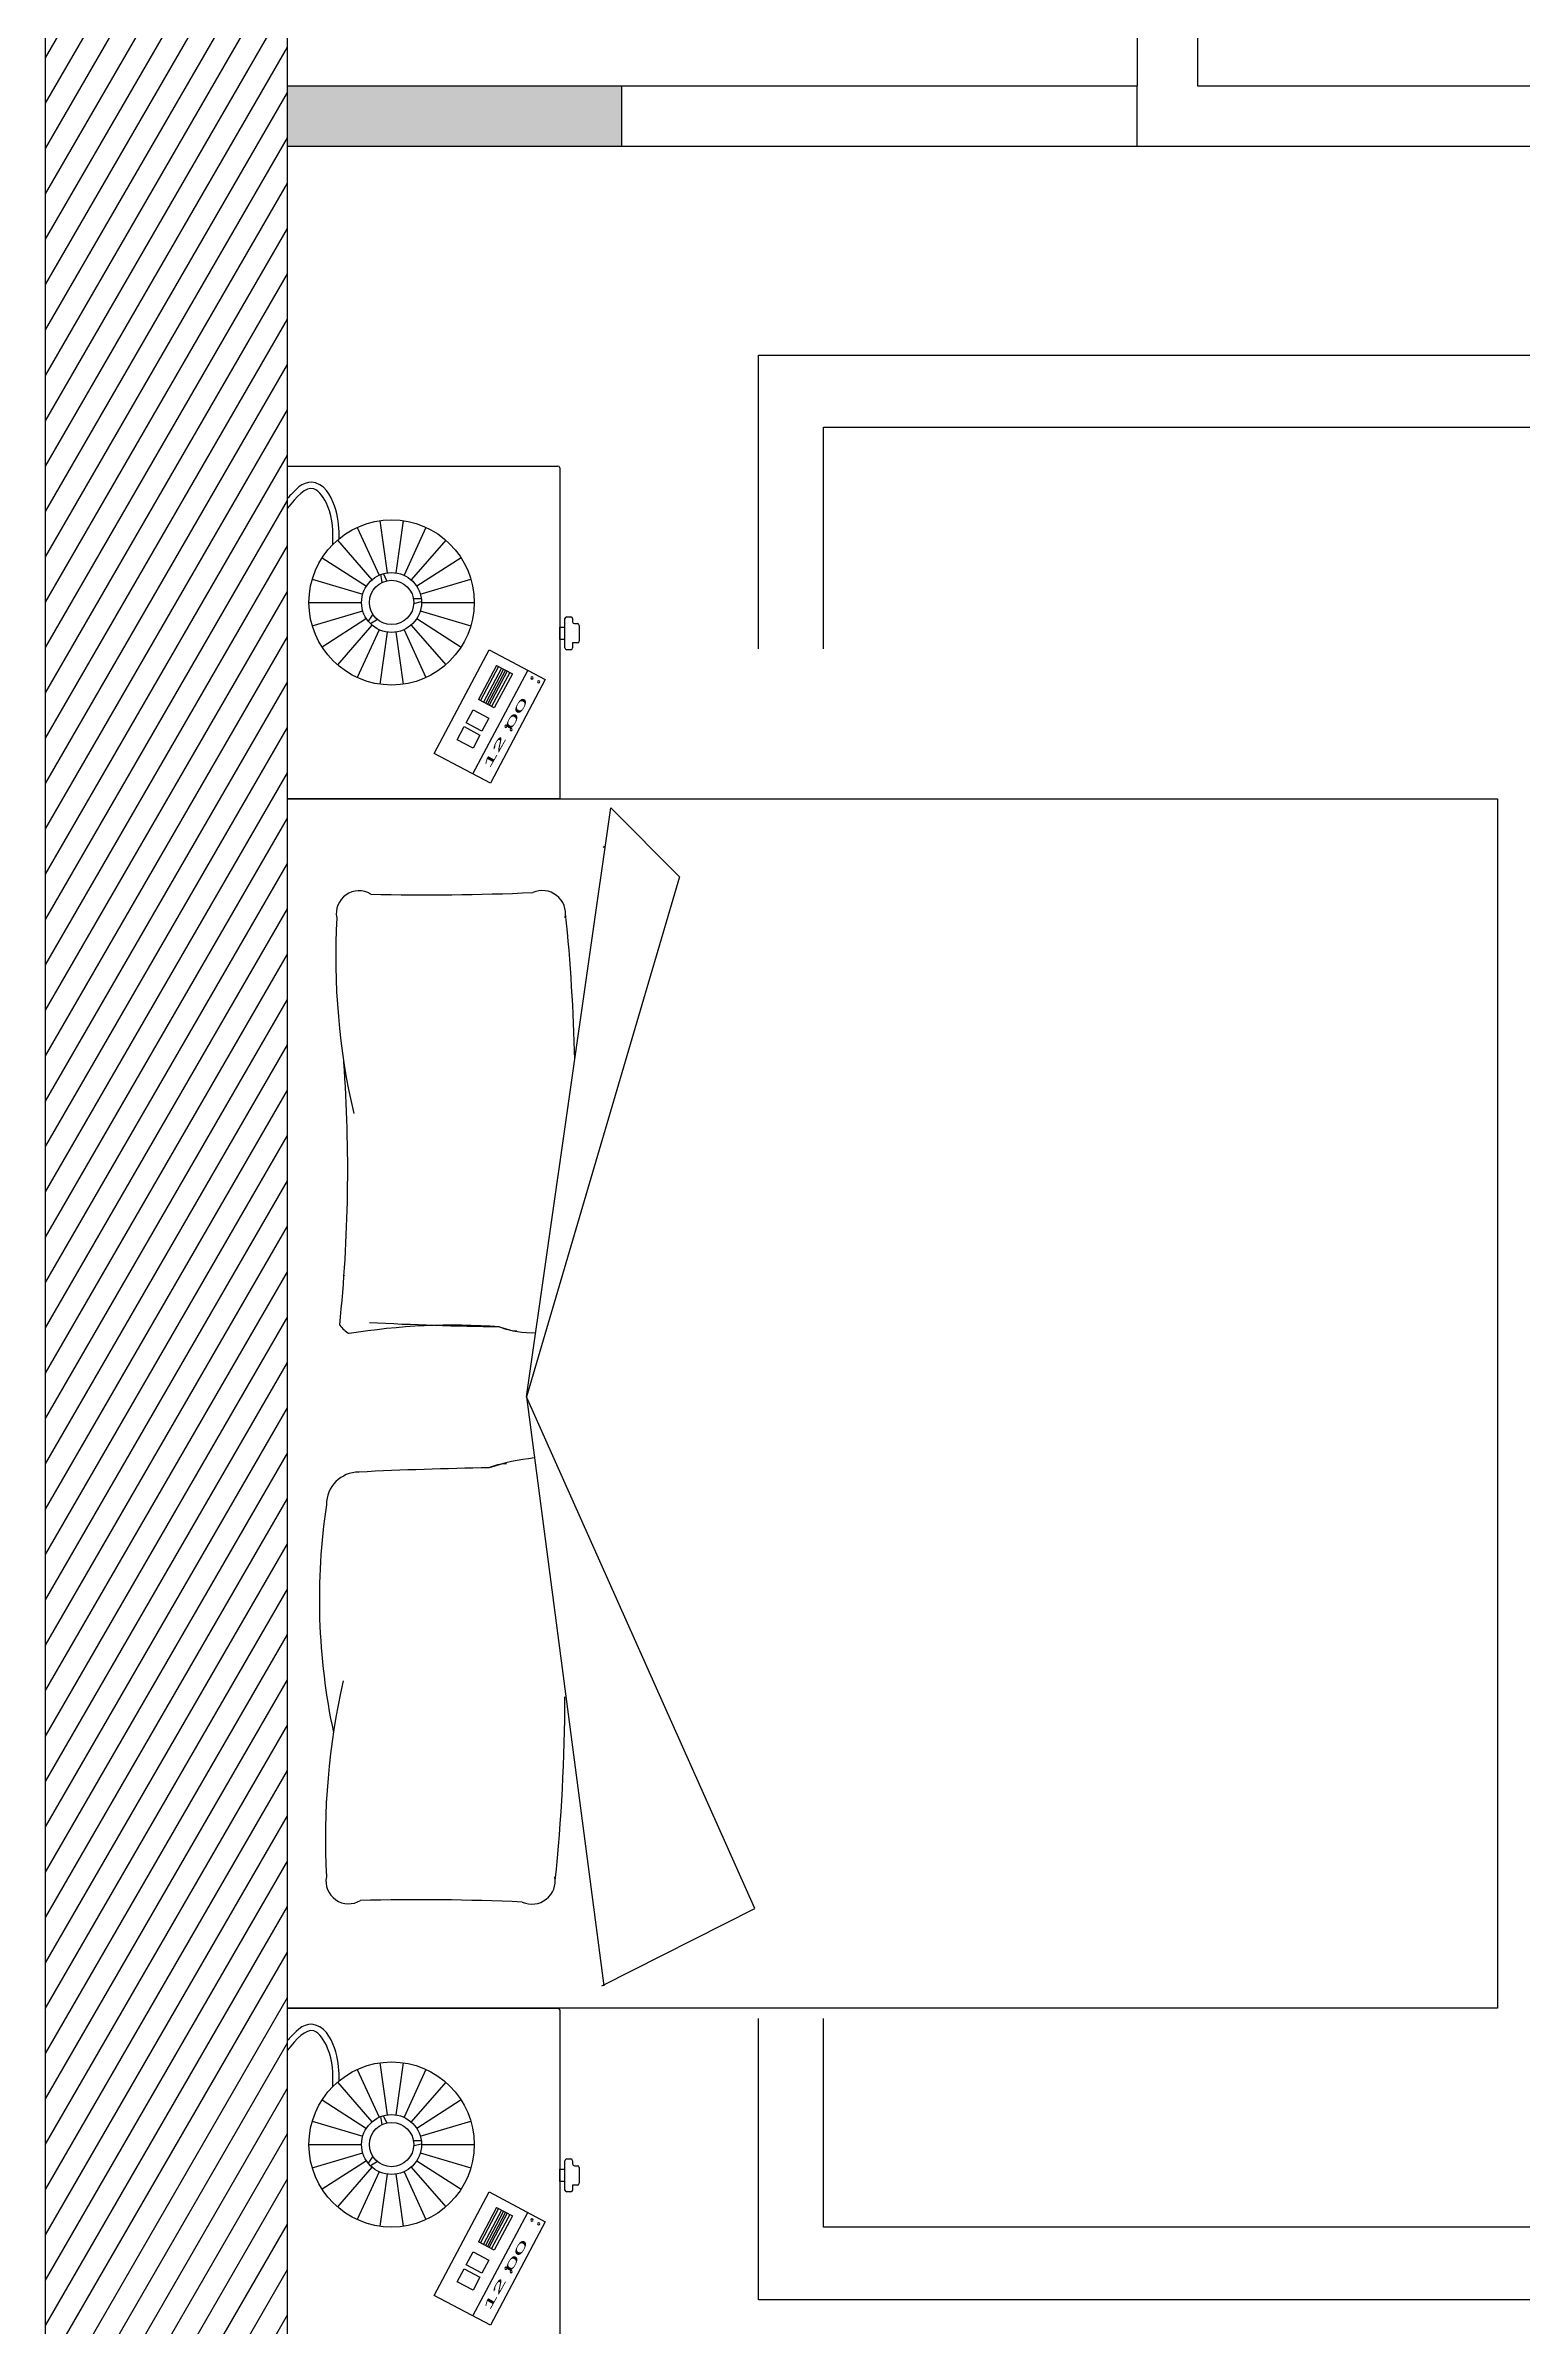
# Model space of a CAD drawing. Header units: millimetres. Extents: x 396 to 72702, y -25197 to 16014.
# Drawn here: x 21377 to 23818, y 2149 to 5920 of the extents above; entities that cross this region are included whole.
import ezdxf

# ---------------------------------------------------------------- set-up
doc = ezdxf.new("R2010")
doc.units = ezdxf.units.MM
doc.header["$MEASUREMENT"] = 0
doc.styles.get("Standard").update_dxf_attribs({"font": 'arial.ttf'})

msp = doc.modelspace()

# ---------------------------------------------------------------- hatches: boundary and pattern name
at = {"true_color": 0x000000, "transparency": 33554653}
h = msp.add_hatch(dxfattribs=at)
h.set_pattern_fill('ANSI31', color=18, scale=300, angle=15)
h.paths.add_polyline_path([(22506.52, 1142.12), (22506.52, 1542.12), (22116.52, 1542.12), (22116.52, 1817.12), (21776.52, 1817.12), (21776.52, 2242.12), (21776.52, 4142.12), (21776.52, 4940.17), (21776.52, 5225.16), (21776.52, 13667.62), (22587.76, 13667.62), (22587.76, 14067.62), (21376.52, 14067.62), (21376.52, 1142.12)])
h = msp.add_hatch(color=18, dxfattribs=at)
h.dxf.hatch_style = 1
h.paths.add_polyline_path([(22328.99, 5753.97), (22328.99, 5853.97), (21776.52, 5853.97), (21776.52, 5753.97)], flags=17)

# ---------------------------------------------------------------- linework, layer by layer
for p, q in [((21376.52, 1142.12), (21376.52, 14067.62)), ((21776.52, 2242.12), (21776.52, 13667.62)), ((23280.88, 7329.47), (23280.88, 5853.97)), ((23180.88, 7078.86), (23180.88, 5853.97)), ((21776.52, 5853.97), (23180.88, 5853.97)), ((22328.99, 5753.97), (22328.99, 5853.97)), ((23180.88, 5753.97), (23180.88, 5853.97)), ((23280.88, 5853.97), (24664.22, 5853.97)), ((21776.52, 5753.97), (24664.22, 5753.97)), ((21776.52, 4650.12), (21776.52, 5225.16)), ((21776.52, 5225.16), (22223.53, 5225.16)), ((21776.52, 4650.12), (21776.52, 5225.16)), ((21776.52, 5225.16), (22223.53, 5225.16)), ((22226.52, 5222.17), (22226.52, 4675.16)), ((21928.97, 5134.84), (21941.36, 5048.61)), ((21967.84, 5134.84), (21955.45, 5048.61)), ((21858.96, 5102.87), (21916.01, 5037.03)), ((21891.67, 5123.88), (21927.85, 5044.65)), ((22005.14, 5123.88), (21968.96, 5044.65)), ((22037.85, 5102.87), (21980.8, 5037.03)), ((21833.51, 5073.49), (21906.79, 5026.39)), ((22063.3, 5073.49), (21990.02, 5026.39)), ((21817.36, 5038.12), (21900.94, 5013.58)), ((21933.07, 5032.94), (21930.91, 5045.92)), ((21940.52, 5035.44), (21935.26, 5047.34)), ((21995.87, 5013.58), (22079.45, 5038.12)), ((21811.82, 4999.65), (21898.93, 4999.65)), ((21811.82, 4999.65), (21898.93, 4999.65)), ((21817.36, 4961.17), (21900.94, 4985.71)), ((21917.28, 4980.28), (21909.6, 4968.96)), ((21984.45, 5006.31), (21997.44, 5006.22)), ((21985.02, 4997.82), (21997.86, 5001.05)), ((21995.87, 4985.71), (22079.45, 4961.17)), ((21997.88, 4999.65), (22084.99, 4999.65)), ((21997.88, 4999.65), (22084.99, 4999.65)), ((21906.79, 4972.9), (21833.51, 4925.8)), ((21916.01, 4962.26), (21858.96, 4896.42)), ((21927.85, 4954.64), (21891.67, 4875.41)), ((21925.12, 4971.34), (21913.85, 4964.24)), ((21941.36, 4950.68), (21928.97, 4864.45)), ((21955.45, 4950.68), (21967.84, 4864.45)), ((21968.96, 4954.64), (22005.14, 4875.41)), ((21980.8, 4962.26), (22037.85, 4896.42)), ((21990.02, 4972.9), (22063.3, 4925.8)), ((22226.52, 4938.58), (22226.52, 4958.76)), ((22226.52, 4958.76), (22235.08, 4958.76)), ((22235.08, 4924.39), (22235.08, 4972.94)), ((22238.07, 4975.93), (22244.73, 4975.93)), ((22247.72, 4972.94), (22247.72, 4967.64)), ((22250.71, 4964.65), (22255.69, 4964.65)), ((22258.68, 4961.66), (22258.68, 4935.67)), ((21776.52, 2675.16), (21776.52, 4940.17)), ((22019.04, 4750.09), (22109.77, 4921.24)), ((22109.77, 4921.24), (22202.57, 4872.05)), ((22235.08, 4938.58), (22226.52, 4938.58)), ((22244.73, 4921.4), (22238.07, 4921.4)), ((22255.69, 4932.68), (22247.72, 4932.68)), ((22247.72, 4932.68), (22247.72, 4924.39)), ((22082.91, 4716.23), (22173.64, 4887.38)), ((22122.1, 4895.5), (22092.14, 4838.99)), ((22125.19, 4893.86), (22095.24, 4837.35)), ((22130.16, 4891.23), (22100.2, 4834.72)), ((22133.69, 4889.35), (22103.74, 4832.84)), ((22136.8, 4887.71), (22106.84, 4831.2)), ((22139.46, 4886.29), (22109.51, 4829.78)), ((22202.57, 4872.05), (22111.84, 4700.89)), ((22143.67, 4884.06), (22113.71, 4827.55)), ((22148.22, 4881.65), (22118.27, 4825.14)), ((22122.1, 4895.5), (22148.22, 4881.65)), ((22118.27, 4825.14), (22092.14, 4838.99)), ((22056.99, 4772.67), (22068.46, 4794.32)), ((22068.46, 4794.32), (22094.58, 4780.47)), ((22071.76, 4800.53), (22083.23, 4822.18)), ((22097.88, 4786.69), (22071.76, 4800.53)), ((22083.23, 4822.18), (22109.35, 4808.33)), ((22109.35, 4808.33), (22097.88, 4786.69)), ((22083.11, 4758.83), (22056.99, 4772.67)), ((22094.58, 4780.47), (22083.11, 4758.83)), ((22111.84, 4700.89), (22019.04, 4750.09)), ((21776.52, 4675.16), (23776.52, 4675.16)), ((22226.52, 4675.16), (21776.52, 4675.16)), ((22171.49, 3685.79), (22310.75, 4659.79)), ((22310.75, 4659.79), (22424.65, 4545.67)), ((23776.52, 4675.16), (23776.52, 2675.16)), ((22424.65, 4545.67), (22171.49, 3685.79)), ((21776.52, 2675.16), (21776.52, 3807.67)), ((22549.1, 2840.12), (22171.49, 3685.79)), ((22171.49, 3685.79), (22299.18, 2711.8)), ((22296.02, 2711.8), (22549.1, 2840.12)), ((23776.52, 2675.16), (21776.52, 2675.16)), ((21776.52, 2100.12), (21776.52, 2675.16)), ((21776.52, 2675.16), (22223.53, 2675.16)), ((21776.52, 2100.12), (21776.52, 2675.16)), ((21776.52, 2675.16), (22223.53, 2675.16)), ((22226.52, 2672.17), (22226.52, 2125.16)), ((21891.67, 2573.88), (21927.85, 2494.65)), ((21928.97, 2584.84), (21941.36, 2498.61)), ((21967.84, 2584.84), (21955.45, 2498.61)), ((22005.14, 2573.88), (21968.96, 2494.65)), ((21858.96, 2552.87), (21916.01, 2487.03)), ((22037.85, 2552.87), (21980.8, 2487.03)), ((21833.51, 2523.49), (21906.79, 2476.39)), ((21933.07, 2482.94), (21930.91, 2495.92)), ((21940.52, 2485.44), (21935.26, 2497.34)), ((22063.3, 2523.49), (21990.02, 2476.39)), ((21817.36, 2488.12), (21900.94, 2463.58)), ((21984.45, 2456.31), (21997.44, 2456.22)), ((21995.87, 2463.58), (22079.45, 2488.12)), ((21811.82, 2449.65), (21898.93, 2449.65)), ((21811.82, 2449.65), (21898.93, 2449.65)), ((21817.36, 2411.17), (21900.94, 2435.71)), ((21906.79, 2422.9), (21833.51, 2375.8)), ((21917.28, 2430.28), (21909.6, 2418.96)), ((21925.12, 2421.34), (21913.85, 2414.24)), ((21985.02, 2447.82), (21997.86, 2451.05)), ((21990.02, 2422.9), (22063.3, 2375.8)), ((21995.87, 2435.71), (22079.45, 2411.17)), ((21997.88, 2449.65), (22084.99, 2449.65)), ((21997.88, 2449.65), (22084.99, 2449.65)), ((22235.08, 2374.39), (22235.08, 2422.94)), ((22238.07, 2425.93), (22244.73, 2425.93)), ((22247.72, 2422.94), (22247.72, 2417.64)), ((22250.71, 2414.65), (22255.69, 2414.65)), ((21916.01, 2412.26), (21858.96, 2346.42)), ((21927.85, 2404.64), (21891.67, 2325.41)), ((21941.36, 2400.68), (21928.97, 2314.45)), ((21955.45, 2400.68), (21967.84, 2314.45)), ((21968.96, 2404.64), (22005.14, 2325.41)), ((21980.8, 2412.26), (22037.85, 2346.42)), ((22226.52, 2388.58), (22226.52, 2408.76)), ((22226.52, 2408.76), (22235.08, 2408.76)), ((22235.08, 2388.58), (22226.52, 2388.58)), ((22255.69, 2382.68), (22247.72, 2382.68)), ((22247.72, 2382.68), (22247.72, 2374.39)), ((22258.68, 2411.66), (22258.68, 2385.67)), ((22019.04, 2200.09), (22109.77, 2371.24)), ((22122.1, 2345.5), (22092.14, 2288.99)), ((22125.19, 2343.86), (22095.24, 2287.35)), ((22130.16, 2341.23), (22100.2, 2284.72)), ((22133.69, 2339.35), (22103.74, 2282.84)), ((22109.77, 2371.24), (22202.57, 2322.05)), ((22122.1, 2345.5), (22148.22, 2331.65)), ((22244.73, 2371.4), (22238.07, 2371.4)), ((22082.91, 2166.23), (22173.64, 2337.38)), ((22136.8, 2337.71), (22106.84, 2281.2)), ((22139.46, 2336.29), (22109.51, 2279.78)), ((22202.57, 2322.05), (22111.84, 2150.89)), ((22143.67, 2334.06), (22113.71, 2277.55)), ((22148.22, 2331.65), (22118.27, 2275.14)), ((22071.76, 2250.53), (22083.23, 2272.18)), ((22083.23, 2272.18), (22109.35, 2258.33)), ((22118.27, 2275.14), (22092.14, 2288.99)), ((22056.99, 2222.67), (22068.46, 2244.32)), ((22068.46, 2244.32), (22094.58, 2230.47)), ((22097.88, 2236.69), (22071.76, 2250.53)), ((22094.58, 2230.47), (22083.11, 2208.83)), ((22109.35, 2258.33), (22097.88, 2236.69)), ((22111.84, 2150.89), (22019.04, 2200.09)), ((22083.11, 2208.83), (22056.99, 2222.67))]:
    msp.add_line(p, q)
at = {"color": 7}
for p, q in [((21776.52, 2242.12), (21776.52, 4142.12)), ((21776.52, 1817.12), (21776.52, 2242.12))]:
    msp.add_line(p, q, dxfattribs=at)
for points in [[(21776.52, 5853.97), (21776.52, 5853.97), (21776.52, 8625.89)], [(22349.52, 6426.97), (23180.88, 6426.97), (23180.88, 5853.97)], [(22555.02, 4922.84), (22555.02, 5408.78), (25492.52, 5408.78), (25492.52, 2192.78), (22555.02, 2192.78), (22555.02, 2657.83)], [(22662.52, 4922.84), (22662.52, 5289.78), (25357.52, 5289.78), (25357.52, 2312.78), (22662.52, 2312.78), (22662.52, 2657.83)]]:
    msp.add_lwpolyline(points, dxfattribs=at)
for centre, radius in [((21948.41, 4999.65), 136.58), ((21948.41, 4999.65), 49.47), ((21948.41, 4999.65), 36.66), ((21948.41, 2449.65), 136.58), ((21948.41, 2449.65), 49.47), ((21948.41, 2449.65), 36.66)]:
    msp.add_circle(centre, radius)
for centre, radius, start, end in [((22223.53, 5222.17), 2.99, 0, 90), ((22238.07, 4972.94), 2.99, 90, 180), ((22244.73, 4972.94), 2.99, 0, 90), ((22250.71, 4967.64), 2.99, 180, 270), ((22255.69, 4961.66), 2.99, 0, 90), ((22238.07, 4924.39), 2.99, 180, 270), ((22244.73, 4924.39), 2.99, 270, 0), ((22255.69, 4935.67), 2.99, 270, 0), ((22180.5, 4874.78), 1.75, 0, 180), ((22180.5, 4874.78), 1.75, 180, 0), ((22191.56, 4868.45), 1.75, 0, 180), ((22191.56, 4868.45), 1.75, 180, 0), ((22137.22, 4794.87), 1.75, 0, 180), ((22137.22, 4794.87), 1.75, 180, 0), ((22146.07, 4789.43), 1.75, 0, 180), ((22146.07, 4789.43), 1.75, 180, 0), ((22298.34, 4597.26), 2.06, 270, 0), ((21894.5, 4485.35), 37.48, 58.3905, 191.27221), ((21894.5, 4485.35), 37.48, 58.3905, 191.27221), ((22008.75, 8377.77), 3861.66, 268.59625, 272.56667), ((22008.75, 8377.77), 3861.66, 268.59625, 272.56667), ((22197.39, 4484.53), 38.78, 350.34242, 113.89159), ((22197.39, 4484.53), 38.78, 350.34242, 113.89159), ((23023.77, 4415.92), 1167.69, 176.95117, 192.94362), ((23023.77, 4415.92), 1167.69, 176.95117, 192.94362), ((19246.79, 4176.34), 3005.22, 1.28421, 5.88609), ((19246.79, 4176.34), 3005.22, 1.28421, 5.88609), ((19383.67, 4060.88), 2492.23, 354.09622, 4.11018), ((21909.74, 3841.6), 59.91, 131.3461, 131.8512), ((21909.74, 3841.6), 59.91, 218.22652, 238.49477), ((22050.77, 2744.49), 1060.14, 85.87807, 99.3556), ((22229.28, 10224.59), 6423.52, 267.165936, 269.087436), ((22158.88, 3872.31), 77.31, 245.62563, 267.33023), ((22180.47, 3942.43), 150.38, 249.16323, 272.37479), ((22219.07, 3247.13), 339.56, 95.86257, 108.75888), ((21894.57, 3507.67), 53.94, 90, 180), ((21894.57, 3507.67), 53.94, 90, 180), ((22212.18, -2854.05), 6423.52, 90.912564, 92.834064), ((22212.18, -2854.05), 6423.52, 90.912564, 92.834064), ((22141.78, 3498.23), 77.31, 92.66977, 114.37437), ((22881.08, 3351.63), 1052.08, 171.47023, 192.10326), ((22881.08, 3351.63), 1052.08, 171.47023, 192.10326), ((23006.67, 2954.62), 1167.69, 167.05638, 183.04883), ((23006.67, 2954.62), 1167.69, 167.05638, 183.04883), ((19229.69, 3194.2), 3005.22, 354.11391, 359.91574), ((19229.69, 3194.2), 3005.22, 354.11391, 359.91574), ((21877.4, 2885.19), 37.48, 168.72779, 301.6095), ((21877.4, 2885.19), 37.48, 168.72779, 301.6095), ((22180.28, 2886.01), 38.78, 246.10841, 9.65758), ((22180.28, 2886.01), 38.78, 246.10841, 9.65758), ((21991.64, -1007.23), 3861.66, 87.43333, 91.40375), ((21991.64, -1007.23), 3861.66, 87.43333, 91.40375), ((22223.53, 2672.17), 2.99, 0, 90), ((22238.07, 2422.94), 2.99, 90, 180), ((22244.73, 2422.94), 2.99, 0, 90), ((22250.71, 2417.64), 2.99, 180, 270), ((22255.69, 2411.66), 2.99, 0, 90), ((22255.69, 2385.67), 2.99, 270, 0), ((22238.07, 2374.39), 2.99, 180, 270), ((22244.73, 2374.39), 2.99, 270, 0), ((22180.5, 2324.78), 1.75, 0, 180), ((22180.5, 2324.78), 1.75, 180, 0), ((22191.56, 2318.45), 1.75, 0, 180), ((22191.56, 2318.45), 1.75, 180, 0), ((22137.22, 2244.87), 1.75, 0, 180), ((22137.22, 2244.87), 1.75, 180, 0), ((22146.07, 2239.43), 1.75, 0, 180), ((22146.07, 2239.43), 1.75, 180, 0)]:
    msp.add_arc(centre, radius, start, end)
for points in [[(21861.8, 5105.26), (21861.92, 5120.2), (21861.28, 5136.06), (21850.74, 5169.81), (21842.77, 5191.08), (21806.24, 5202.52), (21792.94, 5189.87), (21780.03, 5175.77), (21778.27, 5173.76), (21776.52, 5171.71)], [(21861.8, 2555.26), (21861.92, 2570.2), (21861.28, 2586.06), (21850.74, 2619.81), (21842.77, 2641.08), (21806.24, 2652.52), (21792.94, 2639.87), (21780.03, 2625.77), (21778.27, 2623.76), (21776.52, 2621.71)]]:
    msp.add_open_spline(points, degree=3, knots=[0.00771835, 0.00771835, 0.00771835, 0.00771835, 0.04288672, 0.04288672, 0.07854433, 0.07854433, 0.10847776, 0.10847776, 0.11328729, 0.11328729, 0.11328729, 0.11328729])
for points in [[(21851.35, 5095.74), (21842.75, 5159.2), (21819.72, 5187.52), (21776.52, 5155.66)], [(21851.35, 2545.74), (21842.75, 2609.2), (21819.72, 2637.52), (21776.52, 2605.66)]]:
    msp.add_spline(points, degree=3)

# ---------------------------------------------------------------- texts
at = {"width": 3}
for p in [(22110.14, 4723.9), (22110.14, 2173.9)]:
    msp.add_text('12 00', height=12.523, rotation=60.64352, dxfattribs=at).set_placement(p)

doc.saveas('drawing.dxf')
